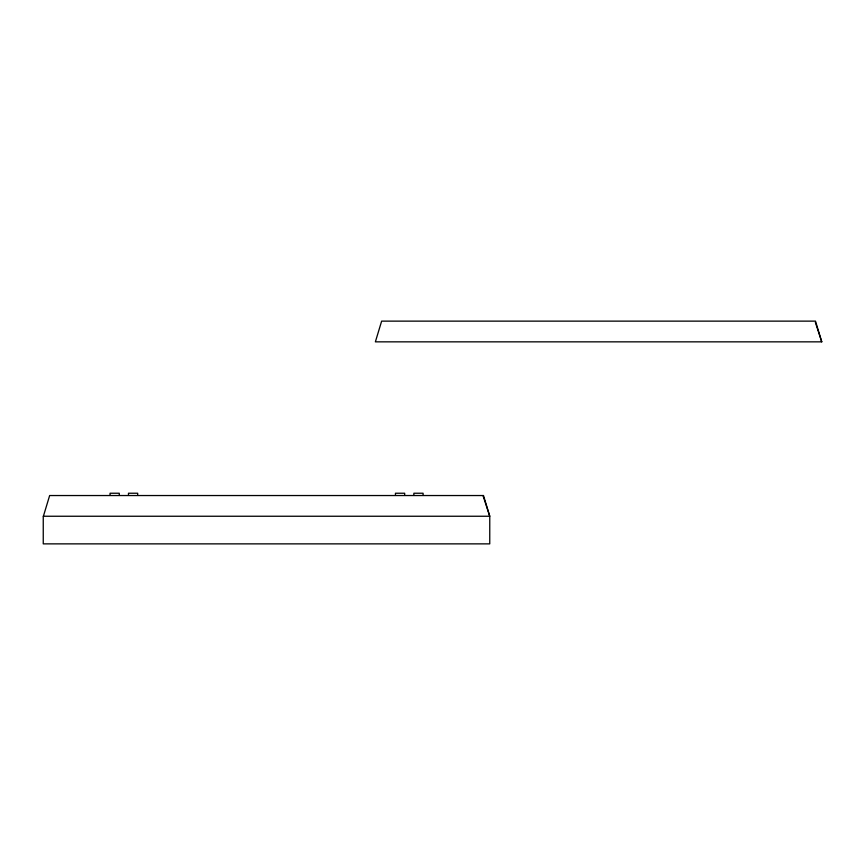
<?xml version="1.0" encoding="UTF-8"?>
<svg xmlns="http://www.w3.org/2000/svg" width="865" height="865" viewBox="0 0 865 865"><rect width="100%" height="100%" fill="white"/><g stroke="black" fill="none" stroke-linecap="round" stroke-linejoin="round"><path stroke-width="1.3" d="M43.391 516.243L49.651 495.537L483.503 495.537L489.763 516.243L489.752 543.869L43.25 543.869L43.25 516.243L489.752 516.243L482.973 495.537M821.75 341.848L375.378 341.848L381.638 321.131L815.49 321.131L821.75 341.848L815.36 322.353M423.082 494.769L423.082 493.234L413.87 493.234L413.87 494.769M404.669 494.769L404.669 493.234L395.456 493.234L395.456 494.769M137.686 494.769L137.686 493.234L128.474 493.234L128.474 494.769M119.273 494.769L119.273 493.234L110.06 493.234L110.06 494.769"/></g></svg>
